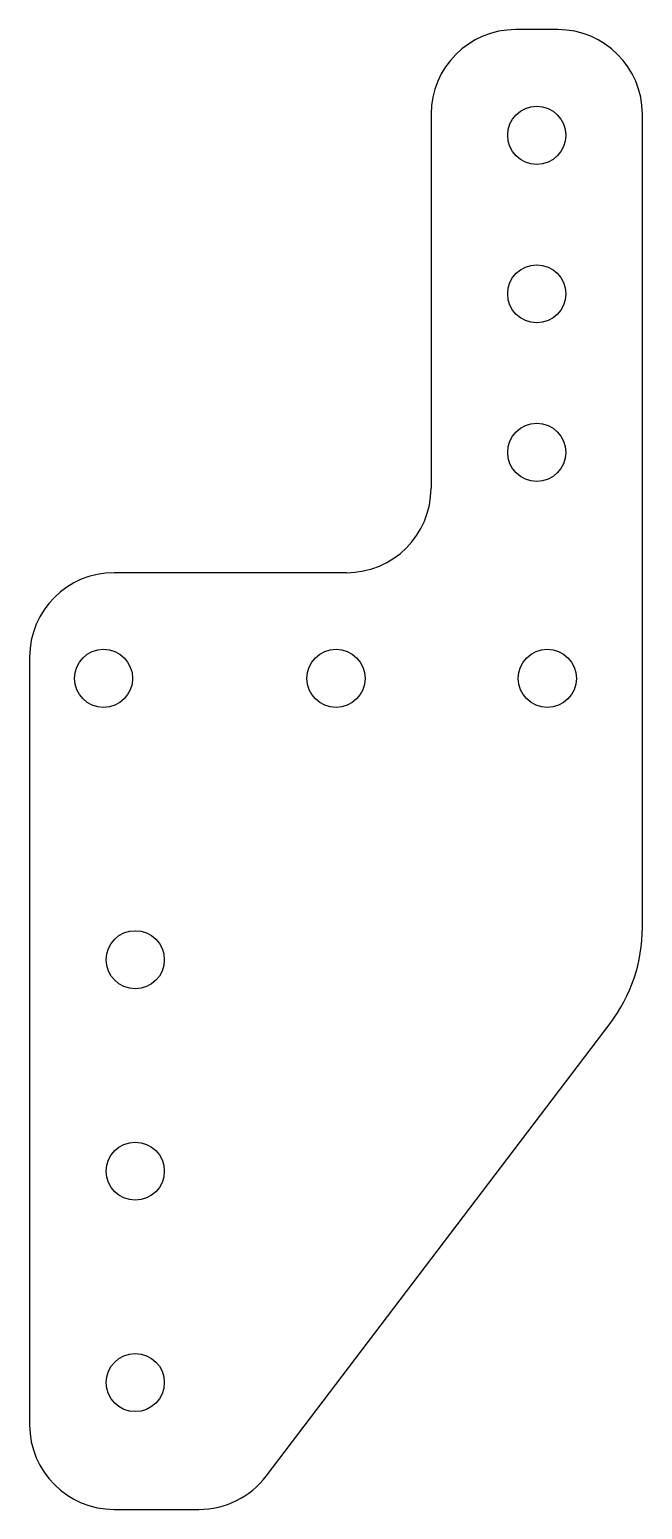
# Model space of a CAD drawing. Header units: millimetres. Extents: x 55 to 113, y 285 to 425.
import ezdxf

# ---------------------------------------------------------------- set-up
doc = ezdxf.new("R2010")
doc.units = ezdxf.units.MM

msp = doc.modelspace()

# ---------------------------------------------------------------- linework, layer by layer
at = {"layer": 'HOLES'}
for centre in [(103, 415), (103, 400), (103, 385), (62, 363.62), (84, 363.62), (104, 363.62), (65, 337), (65, 317), (65, 297)]:
    msp.add_circle(centre, 2.75, dxfattribs=at)
at = {"layer": 'OUTLINE'}
for p, q in [((105, 425), (101, 425)), ((93, 417), (93, 381.62)), ((113, 340.0531), (113, 417)), ((85, 373.62), (63, 373.62)), ((55, 365.62), (55, 293)), ((77.4011, 288.1593), (109.9424, 330.9769)), ((63, 285), (71.0318, 285))]:
    msp.add_line(p, q, dxfattribs=at)
for centre, radius, start, end in [((101, 417), 8, 90, 180), ((105, 417), 8, 0, 90), ((85, 381.62), 8, 270, 0), ((63, 365.62), 8, 90, 180), ((98, 340.0531), 15, 322.7652, 0), ((63, 293), 8, 180, 270), ((71.0318, 293), 8, 270, 322.7652)]:
    msp.add_arc(centre, radius, start, end, dxfattribs=at)

doc.saveas('drawing.dxf')
